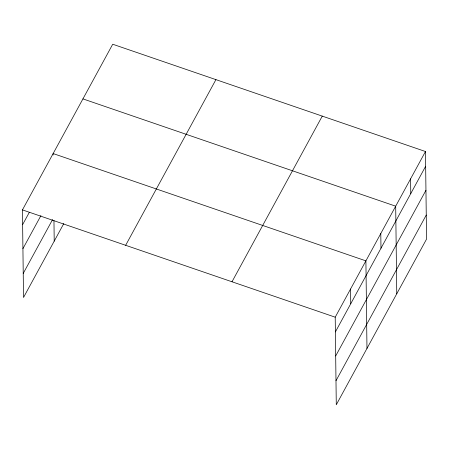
<?xml version="1.0" encoding="UTF-8"?>
<svg xmlns="http://www.w3.org/2000/svg" width="449" height="449" viewBox="0 0 449 449"><rect width="100%" height="100%" fill="white"/><g stroke="black" fill="none" stroke-linecap="round" stroke-linejoin="round"><path stroke-width="0.67" d="M63.809 223.535L23.522 297.479L22.45 209.891L112.721 44.227L425.478 151.521L426.55 239.109L336.279 404.774L335.212 317.185L425.478 151.521M22.63 224.618L29.303 212.371M22.921 248.662L40.938 215.599M23.225 273.435L52.584 219.555M125.658 245.294L215.93 79.63M231.998 281.776L322.27 116.111M335.392 331.912L425.658 166.248M335.684 355.956L425.955 190.292M335.987 380.73L426.258 215.065M82.93 98.892L395.692 206.192L396.759 293.781M22.45 209.891L335.212 317.185M410.588 178.854L410.768 193.586M380.797 233.525L380.976 248.252M366.973 348.452L365.901 260.858L53.139 153.564L53.156 154.967M350.557 289.021L350.736 303.754M53.959 220.543L54.211 241.152"/></g></svg>
